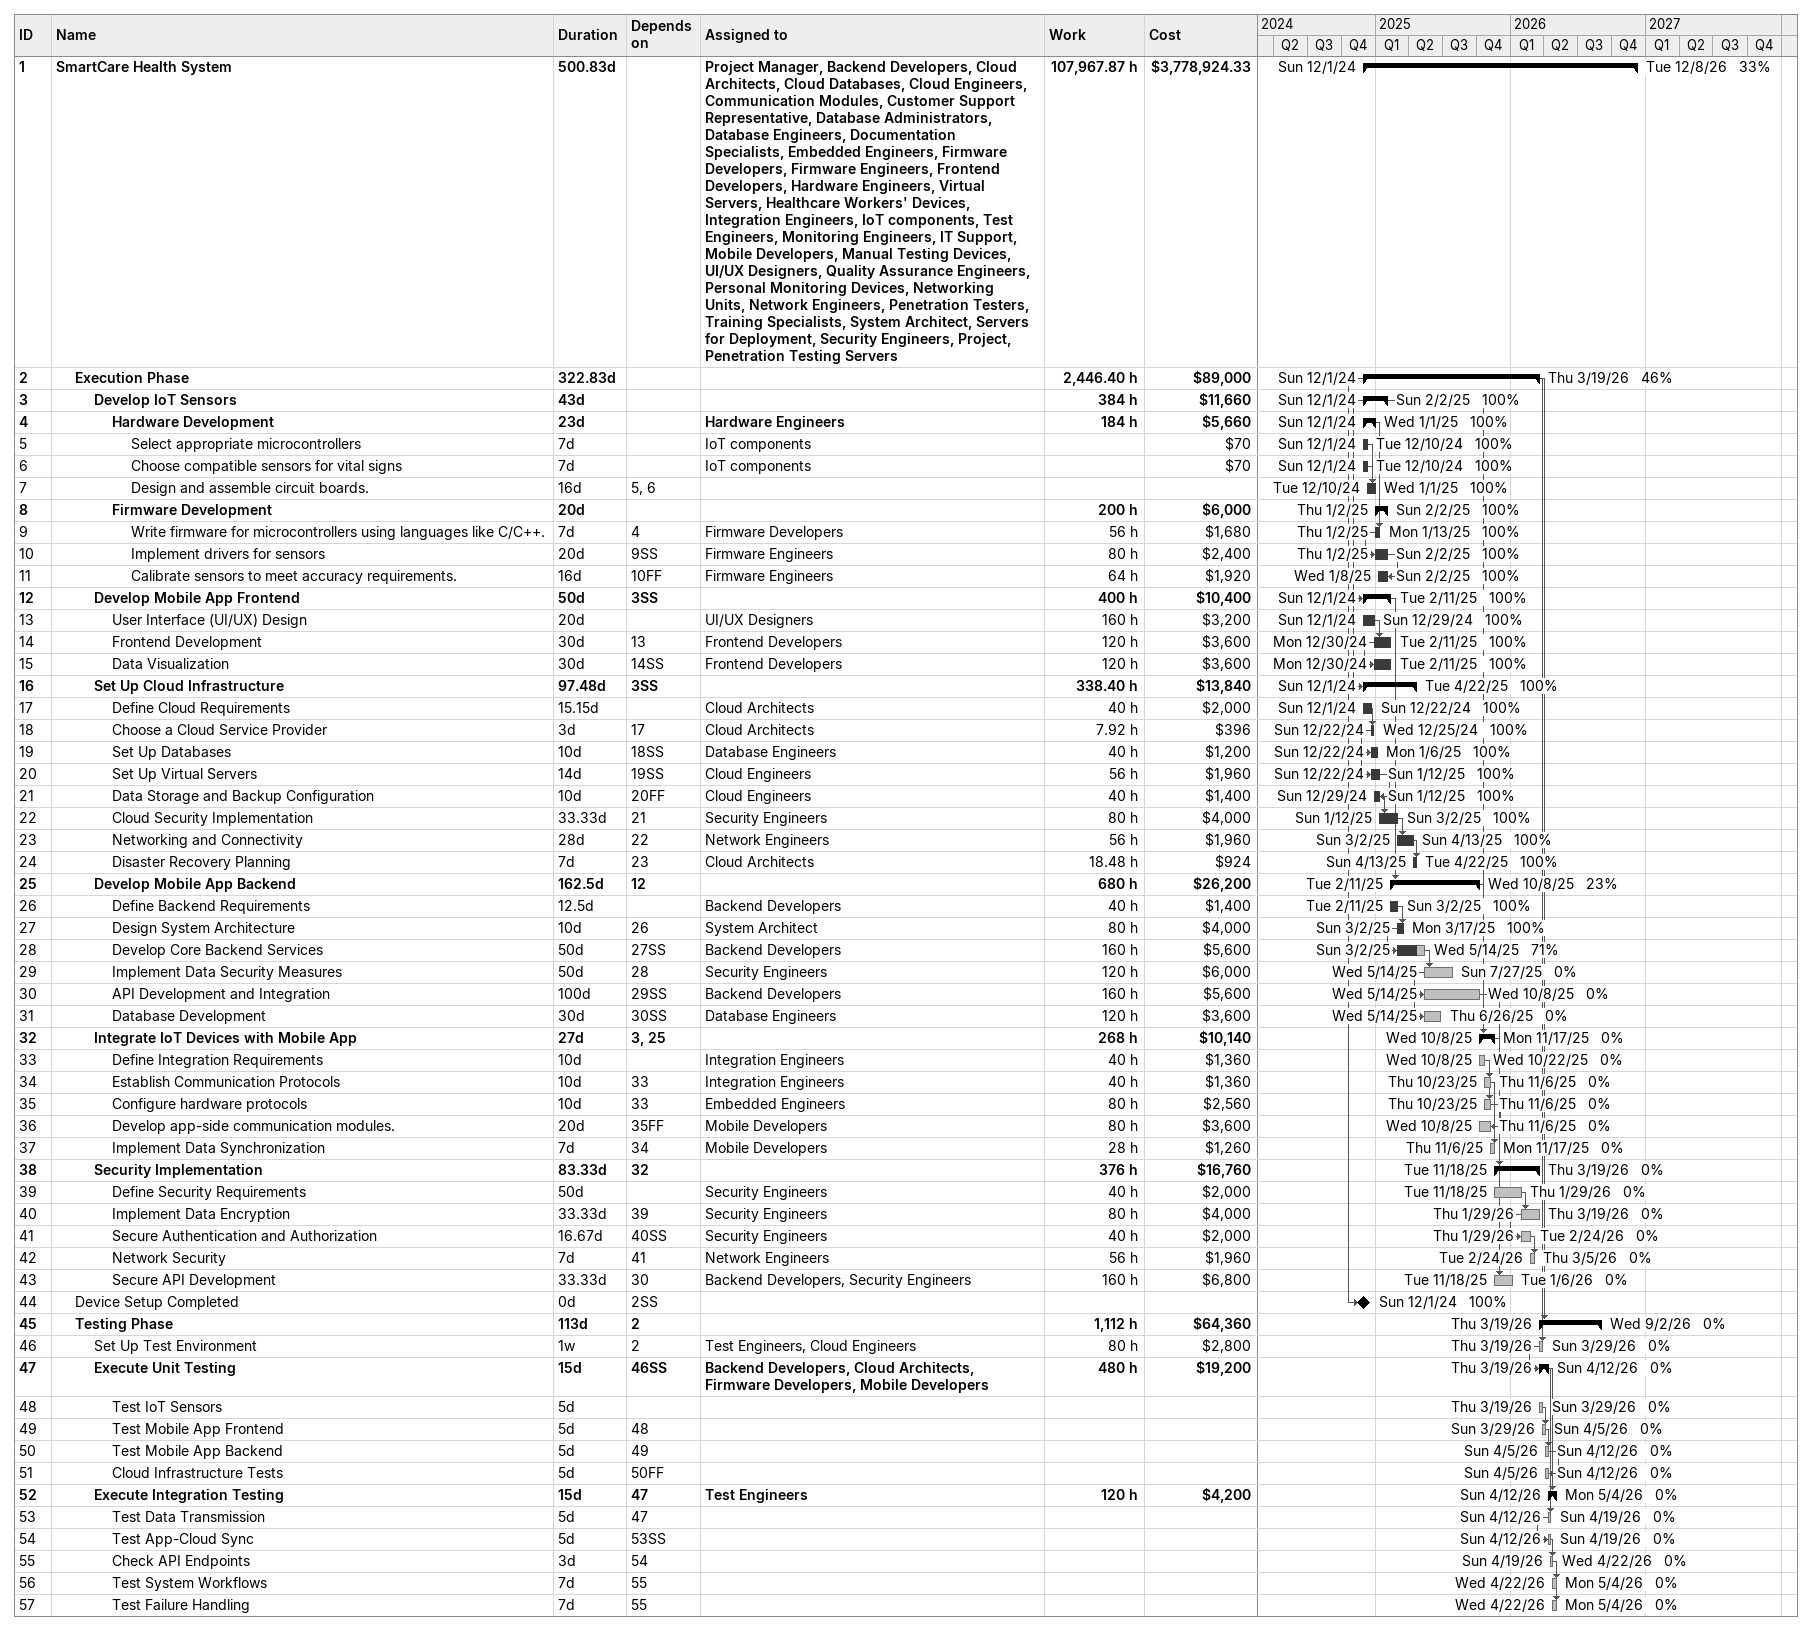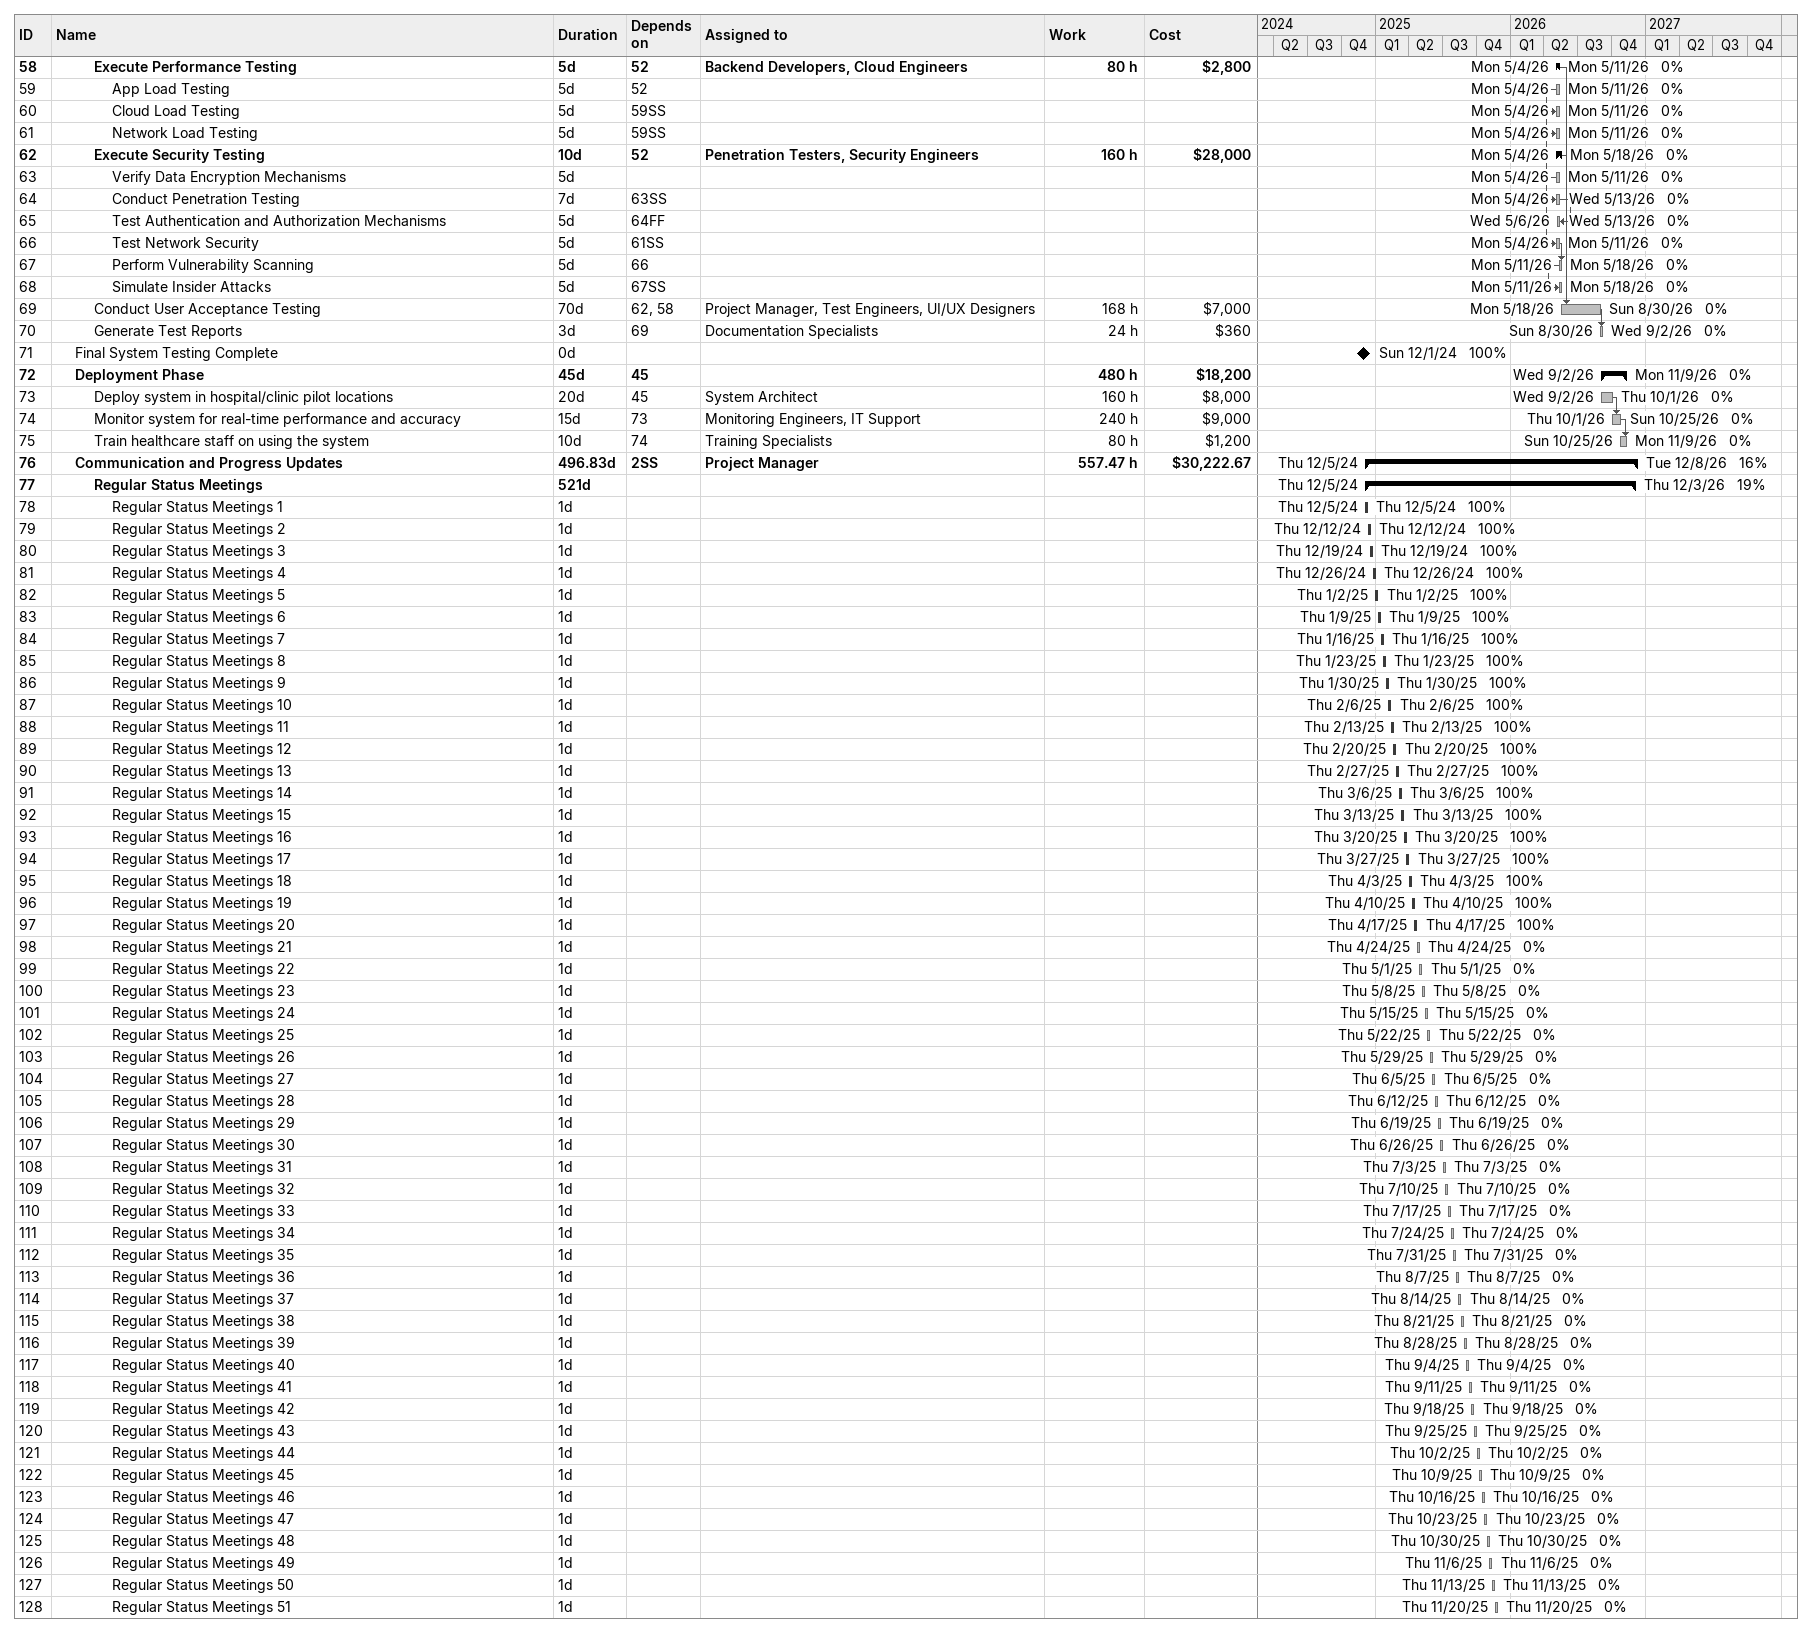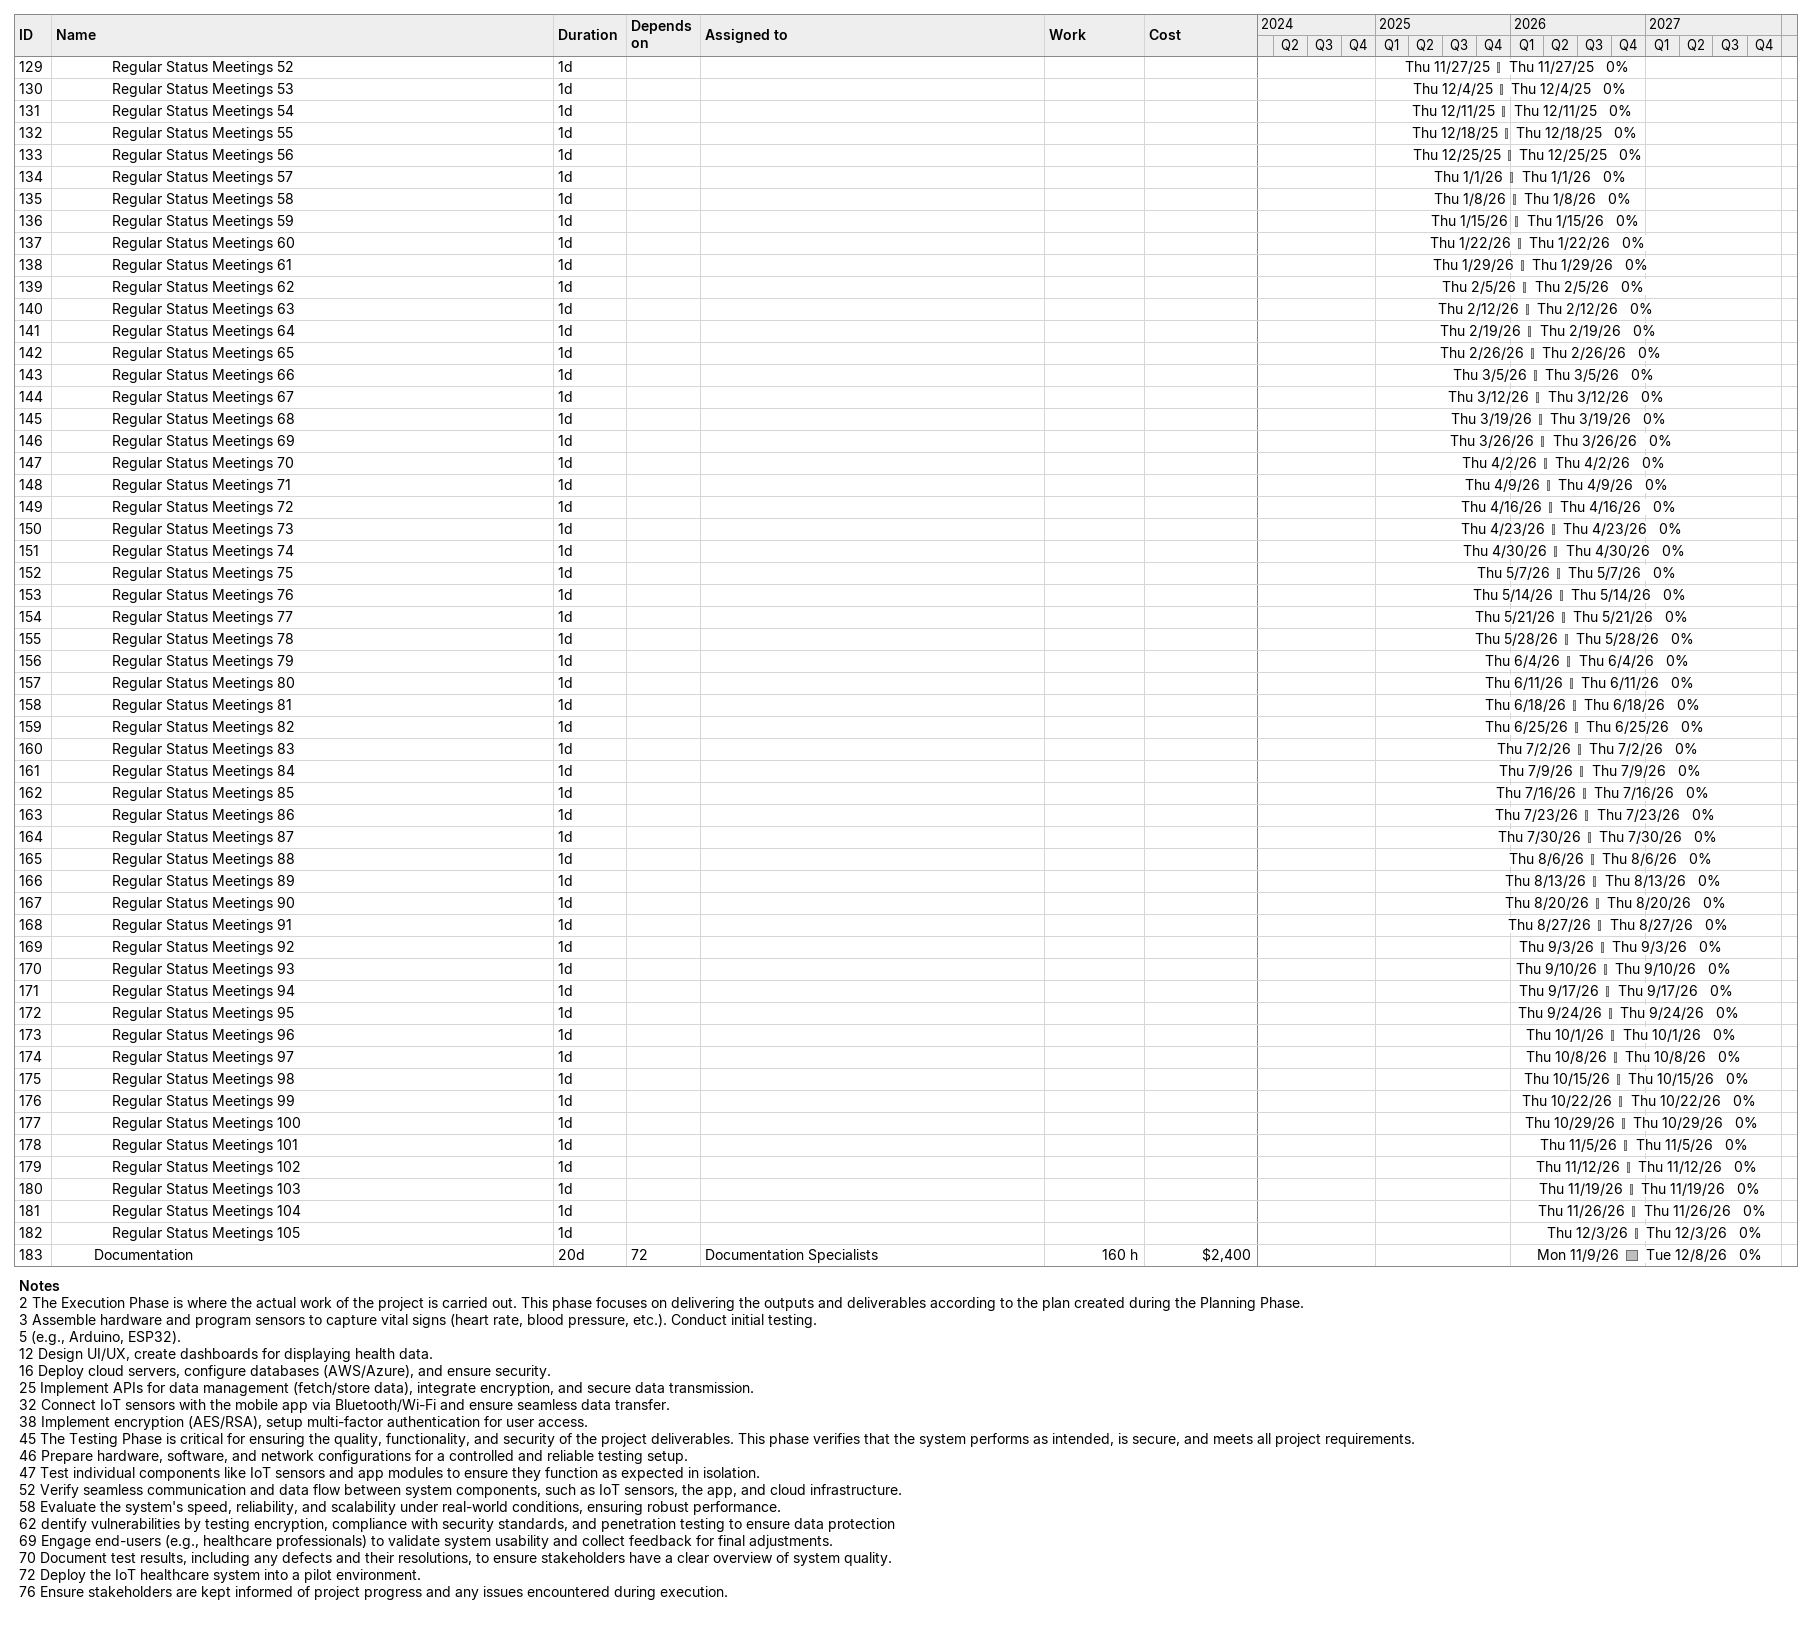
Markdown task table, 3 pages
| ID | Level | Task | Duration | Start | Finish | Predecessors | Resources | % complete | Work (h) | Cost ($) |
|---|---|---|---|---|---|---|---|---|---|---|
| 1 | 1 | **SmartCare Health System** | 500.83d | 2024-12-01 | 2026-12-08 |  | Project Manager, Backend Developers, Cloud Architects, Cloud Databases, Cloud Engineers, Communication Modules, Customer Support Representative, Database Administrators, Database Engineers, Documentation Specialists, Embedded Engineers, Firmware Developers, Firmware Engineers, Frontend Developers, Hardware Engineers, Virtual Servers, Healthcare Workers' Devices, Integration Engineers, IoT components, Test Engineers, Monitoring Engineers, IT Support, Mobile Developers, Manual Testing Devices, UI/UX Designers, Quality Assurance Engineers, Personal Monitoring Devices, Networking Units, Network Engineers, Penetration Testers, Training Specialists, System Architect, Servers for Deployment, Security Engineers, Project, Penetration Testing Servers | 33 | 107967.87 | 3778924.33 |
| 2 | 2 | **Execution Phase** | 322.83d | 2024-12-01 | 2026-03-19 |  |  | 46 | 2446.40 | 89000 |
| 3 | 3 | **Develop IoT Sensors** | 43d | 2024-12-01 | 2025-02-02 |  |  | 100 | 384 | 11660 |
| 4 | 4 | **Hardware Development** | 23d | 2024-12-01 | 2025-01-01 |  | Hardware Engineers | 100 | 184 | 5660 |
| 5 | 5 | Select appropriate microcontrollers | 7d | 2024-12-01 | 2024-12-10 |  | IoT components | 100 |  | 70 |
| 6 | 5 | Choose compatible sensors for vital signs | 7d | 2024-12-01 | 2024-12-10 |  | IoT components | 100 |  | 70 |
| 7 | 5 | Design and assemble circuit boards. | 16d | 2024-12-10 | 2025-01-01 | 5, 6 |  | 100 |  |  |
| 8 | 4 | **Firmware Development** | 20d | 2025-01-02 | 2025-02-02 |  |  | 100 | 200 | 6000 |
| 9 | 5 | Write firmware for microcontrollers using languages like C/C++. | 7d | 2025-01-02 | 2025-01-13 | 4 | Firmware Developers | 100 | 56 | 1680 |
| 10 | 5 | Implement drivers for sensors | 20d | 2025-01-02 | 2025-02-02 | 9SS | Firmware Engineers | 100 | 80 | 2400 |
| 11 | 5 | Calibrate sensors to meet accuracy requirements. | 16d | 2025-01-08 | 2025-02-02 | 10FF | Firmware Engineers | 100 | 64 | 1920 |
| 12 | 3 | **Develop Mobile App Frontend** | 50d | 2024-12-01 | 2025-02-11 | 3SS |  | 100 | 400 | 10400 |
| 13 | 4 | User Interface (UI/UX) Design | 20d | 2024-12-01 | 2024-12-29 |  | UI/UX Designers | 100 | 160 | 3200 |
| 14 | 4 | Frontend Development | 30d | 2024-12-30 | 2025-02-11 | 13 | Frontend Developers | 100 | 120 | 3600 |
| 15 | 4 | Data Visualization | 30d | 2024-12-30 | 2025-02-11 | 14SS | Frontend Developers | 100 | 120 | 3600 |
| 16 | 3 | **Set Up Cloud Infrastructure** | 97.48d | 2024-12-01 | 2025-04-22 | 3SS |  | 100 | 338.40 | 13840 |
| 17 | 4 | Define Cloud Requirements | 15.15d | 2024-12-01 | 2024-12-22 |  | Cloud Architects | 100 | 40 | 2000 |
| 18 | 4 | Choose a Cloud Service Provider | 3d | 2024-12-22 | 2024-12-25 | 17 | Cloud Architects | 100 | 7.92 | 396 |
| 19 | 4 | Set Up Databases | 10d | 2024-12-22 | 2025-01-06 | 18SS | Database Engineers | 100 | 40 | 1200 |
| 20 | 4 | Set Up Virtual Servers | 14d | 2024-12-22 | 2025-01-12 | 19SS | Cloud Engineers | 100 | 56 | 1960 |
| 21 | 4 | Data Storage and Backup Configuration | 10d | 2024-12-29 | 2025-01-12 | 20FF | Cloud Engineers | 100 | 40 | 1400 |
| 22 | 4 | Cloud Security Implementation | 33.33d | 2025-01-12 | 2025-03-02 | 21 | Security Engineers | 100 | 80 | 4000 |
| 23 | 4 | Networking and Connectivity | 28d | 2025-03-02 | 2025-04-13 | 22 | Network Engineers | 100 | 56 | 1960 |
| 24 | 4 | Disaster Recovery Planning | 7d | 2025-04-13 | 2025-04-22 | 23 | Cloud Architects | 100 | 18.48 | 924 |
| 25 | 3 | **Develop Mobile App Backend** | 162.5d | 2025-02-11 | 2025-10-08 | 12 |  | 23 | 680 | 26200 |
| 26 | 4 | Define Backend Requirements | 12.5d | 2025-02-11 | 2025-03-02 |  | Backend Developers | 100 | 40 | 1400 |
| 27 | 4 | Design System Architecture | 10d | 2025-03-02 | 2025-03-17 | 26 | System Architect | 100 | 80 | 4000 |
| 28 | 4 | Develop Core Backend Services | 50d | 2025-03-02 | 2025-05-14 | 27SS | Backend Developers | 71 | 160 | 5600 |
| 29 | 4 | Implement Data Security Measures | 50d | 2025-05-14 | 2025-07-27 | 28 | Security Engineers | 0 | 120 | 6000 |
| 30 | 4 | API Development and Integration | 100d | 2025-05-14 | 2025-10-08 | 29SS | Backend Developers | 0 | 160 | 5600 |
| 31 | 4 | Database Development | 30d | 2025-05-14 | 2025-06-26 | 30SS | Database Engineers | 0 | 120 | 3600 |
| 32 | 3 | **Integrate IoT Devices with Mobile App** | 27d | 2025-10-08 | 2025-11-17 | 3, 25 |  | 0 | 268 | 10140 |
| 33 | 4 | Define Integration Requirements | 10d | 2025-10-08 | 2025-10-22 |  | Integration Engineers | 0 | 40 | 1360 |
| 34 | 4 | Establish Communication Protocols | 10d | 2025-10-23 | 2025-11-06 | 33 | Integration Engineers | 0 | 40 | 1360 |
| 35 | 4 | Configure hardware protocols | 10d | 2025-10-23 | 2025-11-06 | 33 | Embedded Engineers | 0 | 80 | 2560 |
| 36 | 4 | Develop app-side communication modules. | 20d | 2025-10-08 | 2025-11-06 | 35FF | Mobile Developers | 0 | 80 | 3600 |
| 37 | 4 | Implement Data Synchronization | 7d | 2025-11-06 | 2025-11-17 | 34 | Mobile Developers | 0 | 28 | 1260 |
| 38 | 3 | **Security Implementation** | 83.33d | 2025-11-18 | 2026-03-19 | 32 |  | 0 | 376 | 16760 |
| 39 | 4 | Define Security Requirements | 50d | 2025-11-18 | 2026-01-29 |  | Security Engineers | 0 | 40 | 2000 |
| 40 | 4 | Implement Data Encryption | 33.33d | 2026-01-29 | 2026-03-19 | 39 | Security Engineers | 0 | 80 | 4000 |
| 41 | 4 | Secure Authentication and Authorization | 16.67d | 2026-01-29 | 2026-02-24 | 40SS | Security Engineers | 0 | 40 | 2000 |
| 42 | 4 | Network Security | 7d | 2026-02-24 | 2026-03-05 | 41 | Network Engineers | 0 | 56 | 1960 |
| 43 | 4 | Secure API Development | 33.33d | 2025-11-18 | 2026-01-06 | 30 | Backend Developers, Security Engineers | 0 | 160 | 6800 |
| 44 | 2 | Device Setup Completed | 0d | 2024-12-01 | 2024-12-01 | 2SS |  | 100 |  |  |
| 45 | 2 | **Testing Phase** | 113d | 2026-03-19 | 2026-09-02 | 2 |  | 0 | 1112 | 64360 |
| 46 | 3 | Set Up Test Environment | 1w | 2026-03-19 | 2026-03-29 | 2 | Test Engineers, Cloud Engineers | 0 | 80 | 2800 |
| 47 | 3 | **Execute Unit Testing** | 15d | 2026-03-19 | 2026-04-12 | 46SS | Backend Developers, Cloud Architects, Firmware Developers, Mobile Developers | 0 | 480 | 19200 |
| 48 | 4 | Test IoT Sensors | 5d | 2026-03-19 | 2026-03-29 |  |  | 0 |  |  |
| 49 | 4 | Test Mobile App Frontend | 5d | 2026-03-29 | 2026-04-05 | 48 |  | 0 |  |  |
| 50 | 4 | Test Mobile App Backend | 5d | 2026-04-05 | 2026-04-12 | 49 |  | 0 |  |  |
| 51 | 4 | Cloud Infrastructure Tests | 5d | 2026-04-05 | 2026-04-12 | 50FF |  | 0 |  |  |
| 52 | 3 | **Execute Integration Testing** | 15d | 2026-04-12 | 2026-05-04 | 47 | Test Engineers | 0 | 120 | 4200 |
| 53 | 4 | Test Data Transmission | 5d | 2026-04-12 | 2026-04-19 | 47 |  | 0 |  |  |
| 54 | 4 | Test App-Cloud Sync | 5d | 2026-04-12 | 2026-04-19 | 53SS |  | 0 |  |  |
| 55 | 4 | Check API Endpoints | 3d | 2026-04-19 | 2026-04-22 | 54 |  | 0 |  |  |
| 56 | 4 | Test System Workflows | 7d | 2026-04-22 | 2026-05-04 | 55 |  | 0 |  |  |
| 57 | 4 | Test Failure Handling | 7d | 2026-04-22 | 2026-05-04 | 55 |  | 0 |  |  |
| 58 | 3 | **Execute Performance Testing** | 5d | 2026-05-04 | 2026-05-11 | 52 | Backend Developers, Cloud Engineers | 0 | 80 | 2800 |
| 59 | 4 | App Load Testing | 5d | 2026-05-04 | 2026-05-11 | 52 |  | 0 |  |  |
| 60 | 4 | Cloud Load Testing | 5d | 2026-05-04 | 2026-05-11 | 59SS |  | 0 |  |  |
| 61 | 4 | Network Load Testing | 5d | 2026-05-04 | 2026-05-11 | 59SS |  | 0 |  |  |
| 62 | 3 | **Execute Security Testing** | 10d | 2026-05-04 | 2026-05-18 | 52 | Penetration Testers, Security Engineers | 0 | 160 | 28000 |
| 63 | 4 | Verify Data Encryption Mechanisms | 5d | 2026-05-04 | 2026-05-11 |  |  | 0 |  |  |
| 64 | 4 | Conduct Penetration Testing | 7d | 2026-05-04 | 2026-05-13 | 63SS |  | 0 |  |  |
| 65 | 4 | Test Authentication and Authorization Mechanisms | 5d | 2026-05-06 | 2026-05-13 | 64FF |  | 0 |  |  |
| 66 | 4 | Test Network Security | 5d | 2026-05-04 | 2026-05-11 | 61SS |  | 0 |  |  |
| 67 | 4 | Perform Vulnerability Scanning | 5d | 2026-05-11 | 2026-05-18 | 66 |  | 0 |  |  |
| 68 | 4 | Simulate Insider Attacks | 5d | 2026-05-11 | 2026-05-18 | 67SS |  | 0 |  |  |
| 69 | 3 | Conduct User Acceptance Testing | 70d | 2026-05-18 | 2026-08-30 | 62, 58 | Project Manager, Test Engineers, UI/UX Designers | 0 | 168 | 7000 |
| 70 | 3 | Generate Test Reports | 3d | 2026-08-30 | 2026-09-02 | 69 | Documentation Specialists | 0 | 24 | 360 |
| 71 | 2 | Final System Testing Complete | 0d | 2024-12-01 | 2024-12-01 |  |  | 100 |  |  |
| 72 | 2 | **Deployment Phase** | 45d | 2026-09-02 | 2026-11-09 | 45 |  | 0 | 480 | 18200 |
| 73 | 3 | Deploy system in hospital/clinic pilot locations | 20d | 2026-09-02 | 2026-10-01 | 45 | System Architect | 0 | 160 | 8000 |
| 74 | 3 | Monitor system for real-time performance and accuracy | 15d | 2026-10-01 | 2026-10-25 | 73 | Monitoring Engineers, IT Support | 0 | 240 | 9000 |
| 75 | 3 | Train healthcare staff on using the system | 10d | 2026-10-25 | 2026-11-09 | 74 | Training Specialists | 0 | 80 | 1200 |
| 76 | 2 | **Communication and Progress Updates** | 496.83d | 2024-12-05 | 2026-12-08 | 2SS | Project Manager | 16 | 557.47 | 30222.67 |
| 77 | 3 | **Regular Status Meetings** | 521d | 2024-12-05 | 2026-12-03 |  |  | 19 |  |  |
| 78 | 4 | Regular Status Meetings 1 | 1d | 2024-12-05 | 2024-12-05 |  |  | 100 |  |  |
| 79 | 4 | Regular Status Meetings 2 | 1d | 2024-12-12 | 2024-12-12 |  |  | 100 |  |  |
| 80 | 4 | Regular Status Meetings 3 | 1d | 2024-12-19 | 2024-12-19 |  |  | 100 |  |  |
| 81 | 4 | Regular Status Meetings 4 | 1d | 2024-12-26 | 2024-12-26 |  |  | 100 |  |  |
| 82 | 4 | Regular Status Meetings 5 | 1d | 2025-01-02 | 2025-01-02 |  |  | 100 |  |  |
| 83 | 4 | Regular Status Meetings 6 | 1d | 2025-01-09 | 2025-01-09 |  |  | 100 |  |  |
| 84 | 4 | Regular Status Meetings 7 | 1d | 2025-01-16 | 2025-01-16 |  |  | 100 |  |  |
| 85 | 4 | Regular Status Meetings 8 | 1d | 2025-01-23 | 2025-01-23 |  |  | 100 |  |  |
| 86 | 4 | Regular Status Meetings 9 | 1d | 2025-01-30 | 2025-01-30 |  |  | 100 |  |  |
| 87 | 4 | Regular Status Meetings 10 | 1d | 2025-02-06 | 2025-02-06 |  |  | 100 |  |  |
| 88 | 4 | Regular Status Meetings 11 | 1d | 2025-02-13 | 2025-02-13 |  |  | 100 |  |  |
| 89 | 4 | Regular Status Meetings 12 | 1d | 2025-02-20 | 2025-02-20 |  |  | 100 |  |  |
| 90 | 4 | Regular Status Meetings 13 | 1d | 2025-02-27 | 2025-02-27 |  |  | 100 |  |  |
| 91 | 4 | Regular Status Meetings 14 | 1d | 2025-03-06 | 2025-03-06 |  |  | 100 |  |  |
| 92 | 4 | Regular Status Meetings 15 | 1d | 2025-03-13 | 2025-03-13 |  |  | 100 |  |  |
| 93 | 4 | Regular Status Meetings 16 | 1d | 2025-03-20 | 2025-03-20 |  |  | 100 |  |  |
| 94 | 4 | Regular Status Meetings 17 | 1d | 2025-03-27 | 2025-03-27 |  |  | 100 |  |  |
| 95 | 4 | Regular Status Meetings 18 | 1d | 2025-04-03 | 2025-04-03 |  |  | 100 |  |  |
| 96 | 4 | Regular Status Meetings 19 | 1d | 2025-04-10 | 2025-04-10 |  |  | 100 |  |  |
| 97 | 4 | Regular Status Meetings 20 | 1d | 2025-04-17 | 2025-04-17 |  |  | 100 |  |  |
| 98 | 4 | Regular Status Meetings 21 | 1d | 2025-04-24 | 2025-04-24 |  |  | 0 |  |  |
| 99 | 4 | Regular Status Meetings 22 | 1d | 2025-05-01 | 2025-05-01 |  |  | 0 |  |  |
| 100 | 4 | Regular Status Meetings 23 | 1d | 2025-05-08 | 2025-05-08 |  |  | 0 |  |  |
| 101 | 4 | Regular Status Meetings 24 | 1d | 2025-05-15 | 2025-05-15 |  |  | 0 |  |  |
| 102 | 4 | Regular Status Meetings 25 | 1d | 2025-05-22 | 2025-05-22 |  |  | 0 |  |  |
| 103 | 4 | Regular Status Meetings 26 | 1d | 2025-05-29 | 2025-05-29 |  |  | 0 |  |  |
| 104 | 4 | Regular Status Meetings 27 | 1d | 2025-06-05 | 2025-06-05 |  |  | 0 |  |  |
| 105 | 4 | Regular Status Meetings 28 | 1d | 2025-06-12 | 2025-06-12 |  |  | 0 |  |  |
| 106 | 4 | Regular Status Meetings 29 | 1d | 2025-06-19 | 2025-06-19 |  |  | 0 |  |  |
| 107 | 4 | Regular Status Meetings 30 | 1d | 2025-06-26 | 2025-06-26 |  |  | 0 |  |  |
| 108 | 4 | Regular Status Meetings 31 | 1d | 2025-07-03 | 2025-07-03 |  |  | 0 |  |  |
| 109 | 4 | Regular Status Meetings 32 | 1d | 2025-07-10 | 2025-07-10 |  |  | 0 |  |  |
| 110 | 4 | Regular Status Meetings 33 | 1d | 2025-07-17 | 2025-07-17 |  |  | 0 |  |  |
| 111 | 4 | Regular Status Meetings 34 | 1d | 2025-07-24 | 2025-07-24 |  |  | 0 |  |  |
| 112 | 4 | Regular Status Meetings 35 | 1d | 2025-07-31 | 2025-07-31 |  |  | 0 |  |  |
| 113 | 4 | Regular Status Meetings 36 | 1d | 2025-08-07 | 2025-08-07 |  |  | 0 |  |  |
| 114 | 4 | Regular Status Meetings 37 | 1d | 2025-08-14 | 2025-08-14 |  |  | 0 |  |  |
| 115 | 4 | Regular Status Meetings 38 | 1d | 2025-08-21 | 2025-08-21 |  |  | 0 |  |  |
| 116 | 4 | Regular Status Meetings 39 | 1d | 2025-08-28 | 2025-08-28 |  |  | 0 |  |  |
| 117 | 4 | Regular Status Meetings 40 | 1d | 2025-09-04 | 2025-09-04 |  |  | 0 |  |  |
| 118 | 4 | Regular Status Meetings 41 | 1d | 2025-09-11 | 2025-09-11 |  |  | 0 |  |  |
| 119 | 4 | Regular Status Meetings 42 | 1d | 2025-09-18 | 2025-09-18 |  |  | 0 |  |  |
| 120 | 4 | Regular Status Meetings 43 | 1d | 2025-09-25 | 2025-09-25 |  |  | 0 |  |  |
| 121 | 4 | Regular Status Meetings 44 | 1d | 2025-10-02 | 2025-10-02 |  |  | 0 |  |  |
| 122 | 4 | Regular Status Meetings 45 | 1d | 2025-10-09 | 2025-10-09 |  |  | 0 |  |  |
| 123 | 4 | Regular Status Meetings 46 | 1d | 2025-10-16 | 2025-10-16 |  |  | 0 |  |  |
| 124 | 4 | Regular Status Meetings 47 | 1d | 2025-10-23 | 2025-10-23 |  |  | 0 |  |  |
| 125 | 4 | Regular Status Meetings 48 | 1d | 2025-10-30 | 2025-10-30 |  |  | 0 |  |  |
| 126 | 4 | Regular Status Meetings 49 | 1d | 2025-11-06 | 2025-11-06 |  |  | 0 |  |  |
| 127 | 4 | Regular Status Meetings 50 | 1d | 2025-11-13 | 2025-11-13 |  |  | 0 |  |  |
| 128 | 4 | Regular Status Meetings 51 | 1d | 2025-11-20 | 2025-11-20 |  |  | 0 |  |  |
| 129 | 4 | Regular Status Meetings 52 | 1d | 2025-11-27 | 2025-11-27 |  |  | 0 |  |  |
| 130 | 4 | Regular Status Meetings 53 | 1d | 2025-12-04 | 2025-12-04 |  |  | 0 |  |  |
| 131 | 4 | Regular Status Meetings 54 | 1d | 2025-12-11 | 2025-12-11 |  |  | 0 |  |  |
| 132 | 4 | Regular Status Meetings 55 | 1d | 2025-12-18 | 2025-12-18 |  |  | 0 |  |  |
| 133 | 4 | Regular Status Meetings 56 | 1d | 2025-12-25 | 2025-12-25 |  |  | 0 |  |  |
| 134 | 4 | Regular Status Meetings 57 | 1d | 2026-01-01 | 2026-01-01 |  |  | 0 |  |  |
| 135 | 4 | Regular Status Meetings 58 | 1d | 2026-01-08 | 2026-01-08 |  |  | 0 |  |  |
| 136 | 4 | Regular Status Meetings 59 | 1d | 2026-01-15 | 2026-01-15 |  |  | 0 |  |  |
| 137 | 4 | Regular Status Meetings 60 | 1d | 2026-01-22 | 2026-01-22 |  |  | 0 |  |  |
| 138 | 4 | Regular Status Meetings 61 | 1d | 2026-01-29 | 2026-01-29 |  |  | 0 |  |  |
| 139 | 4 | Regular Status Meetings 62 | 1d | 2026-02-05 | 2026-02-05 |  |  | 0 |  |  |
| 140 | 4 | Regular Status Meetings 63 | 1d | 2026-02-12 | 2026-02-12 |  |  | 0 |  |  |
| 141 | 4 | Regular Status Meetings 64 | 1d | 2026-02-19 | 2026-02-19 |  |  | 0 |  |  |
| 142 | 4 | Regular Status Meetings 65 | 1d | 2026-02-26 | 2026-02-26 |  |  | 0 |  |  |
| 143 | 4 | Regular Status Meetings 66 | 1d | 2026-03-05 | 2026-03-05 |  |  | 0 |  |  |
| 144 | 4 | Regular Status Meetings 67 | 1d | 2026-03-12 | 2026-03-12 |  |  | 0 |  |  |
| 145 | 4 | Regular Status Meetings 68 | 1d | 2026-03-19 | 2026-03-19 |  |  | 0 |  |  |
| 146 | 4 | Regular Status Meetings 69 | 1d | 2026-03-26 | 2026-03-26 |  |  | 0 |  |  |
| 147 | 4 | Regular Status Meetings 70 | 1d | 2026-04-02 | 2026-04-02 |  |  | 0 |  |  |
| 148 | 4 | Regular Status Meetings 71 | 1d | 2026-04-09 | 2026-04-09 |  |  | 0 |  |  |
| 149 | 4 | Regular Status Meetings 72 | 1d | 2026-04-16 | 2026-04-16 |  |  | 0 |  |  |
| 150 | 4 | Regular Status Meetings 73 | 1d | 2026-04-23 | 2026-04-23 |  |  | 0 |  |  |
| 151 | 4 | Regular Status Meetings 74 | 1d | 2026-04-30 | 2026-04-30 |  |  | 0 |  |  |
| 152 | 4 | Regular Status Meetings 75 | 1d | 2026-05-07 | 2026-05-07 |  |  | 0 |  |  |
| 153 | 4 | Regular Status Meetings 76 | 1d | 2026-05-14 | 2026-05-14 |  |  | 0 |  |  |
| 154 | 4 | Regular Status Meetings 77 | 1d | 2026-05-21 | 2026-05-21 |  |  | 0 |  |  |
| 155 | 4 | Regular Status Meetings 78 | 1d | 2026-05-28 | 2026-05-28 |  |  | 0 |  |  |
| 156 | 4 | Regular Status Meetings 79 | 1d | 2026-06-04 | 2026-06-04 |  |  | 0 |  |  |
| 157 | 4 | Regular Status Meetings 80 | 1d | 2026-06-11 | 2026-06-11 |  |  | 0 |  |  |
| 158 | 4 | Regular Status Meetings 81 | 1d | 2026-06-18 | 2026-06-18 |  |  | 0 |  |  |
| 159 | 4 | Regular Status Meetings 82 | 1d | 2026-06-25 | 2026-06-25 |  |  | 0 |  |  |
| 160 | 4 | Regular Status Meetings 83 | 1d | 2026-07-02 | 2026-07-02 |  |  | 0 |  |  |
| 161 | 4 | Regular Status Meetings 84 | 1d | 2026-07-09 | 2026-07-09 |  |  | 0 |  |  |
| 162 | 4 | Regular Status Meetings 85 | 1d | 2026-07-16 | 2026-07-16 |  |  | 0 |  |  |
| 163 | 4 | Regular Status Meetings 86 | 1d | 2026-07-23 | 2026-07-23 |  |  | 0 |  |  |
| 164 | 4 | Regular Status Meetings 87 | 1d | 2026-07-30 | 2026-07-30 |  |  | 0 |  |  |
| 165 | 4 | Regular Status Meetings 88 | 1d | 2026-08-06 | 2026-08-06 |  |  | 0 |  |  |
| 166 | 4 | Regular Status Meetings 89 | 1d | 2026-08-13 | 2026-08-13 |  |  | 0 |  |  |
| 167 | 4 | Regular Status Meetings 90 | 1d | 2026-08-20 | 2026-08-20 |  |  | 0 |  |  |
| 168 | 4 | Regular Status Meetings 91 | 1d | 2026-08-27 | 2026-08-27 |  |  | 0 |  |  |
| 169 | 4 | Regular Status Meetings 92 | 1d | 2026-09-03 | 2026-09-03 |  |  | 0 |  |  |
| 170 | 4 | Regular Status Meetings 93 | 1d | 2026-09-10 | 2026-09-10 |  |  | 0 |  |  |
| 171 | 4 | Regular Status Meetings 94 | 1d | 2026-09-17 | 2026-09-17 |  |  | 0 |  |  |
| 172 | 4 | Regular Status Meetings 95 | 1d | 2026-09-24 | 2026-09-24 |  |  | 0 |  |  |
| 173 | 4 | Regular Status Meetings 96 | 1d | 2026-10-01 | 2026-10-01 |  |  | 0 |  |  |
| 174 | 4 | Regular Status Meetings 97 | 1d | 2026-10-08 | 2026-10-08 |  |  | 0 |  |  |
| 175 | 4 | Regular Status Meetings 98 | 1d | 2026-10-15 | 2026-10-15 |  |  | 0 |  |  |
| 176 | 4 | Regular Status Meetings 99 | 1d | 2026-10-22 | 2026-10-22 |  |  | 0 |  |  |
| 177 | 4 | Regular Status Meetings 100 | 1d | 2026-10-29 | 2026-10-29 |  |  | 0 |  |  |
| 178 | 4 | Regular Status Meetings 101 | 1d | 2026-11-05 | 2026-11-05 |  |  | 0 |  |  |
| 179 | 4 | Regular Status Meetings 102 | 1d | 2026-11-12 | 2026-11-12 |  |  | 0 |  |  |
| 180 | 4 | Regular Status Meetings 103 | 1d | 2026-11-19 | 2026-11-19 |  |  | 0 |  |  |
| 181 | 4 | Regular Status Meetings 104 | 1d | 2026-11-26 | 2026-11-26 |  |  | 0 |  |  |
| 182 | 4 | Regular Status Meetings 105 | 1d | 2026-12-03 | 2026-12-03 |  |  | 0 |  |  |
| 183 | 3 | Documentation | 20d | 2026-11-09 | 2026-12-08 | 72 | Documentation Specialists | 0 | 160 | 2400 |

Notes
- 2: The Execution Phase is where the actual work of the project is carried out. This phase focuses on delivering the outputs and deliverables according to the plan created during the Planning Phase.
- 3: Assemble hardware and program sensors to capture vital signs (heart rate, blood pressure, etc.). Conduct initial testing.
- 5: (e.g., Arduino, ESP32).
- 12: Design UI/UX, create dashboards for displaying health data.
- 16: Deploy cloud servers, configure databases (AWS/Azure), and ensure security.
- 25: Implement APIs for data management (fetch/store data), integrate encryption, and secure data transmission.
- 32: Connect IoT sensors with the mobile app via Bluetooth/Wi-Fi and ensure seamless data transfer.
- 38: Implement encryption (AES/RSA), setup multi-factor authentication for user access.
- 45: The Testing Phase is critical for ensuring the quality, functionality, and security of the project deliverables. This phase verifies that the system performs as intended, is secure, and meets all project requirements.
- 46: Prepare hardware, software, and network configurations for a controlled and reliable testing setup.
- 47: Test individual components like IoT sensors and app modules to ensure they function as expected in isolation.
- 52: Verify seamless communication and data flow between system components, such as IoT sensors, the app, and cloud infrastructure.
- 58: Evaluate the system's speed, reliability, and scalability under real-world conditions, ensuring robust performance.
- 62: dentify vulnerabilities by testing encryption, compliance with security standards, and penetration testing to ensure data protection
- 69: Engage end-users (e.g., healthcare professionals) to validate system usability and collect feedback for final adjustments.
- 70: Document test results, including any defects and their resolutions, to ensure stakeholders have a clear overview of system quality.
- 72: Deploy the IoT healthcare system into a pilot environment.
- 76: Ensure stakeholders are kept informed of project progress and any issues encountered during execution.
